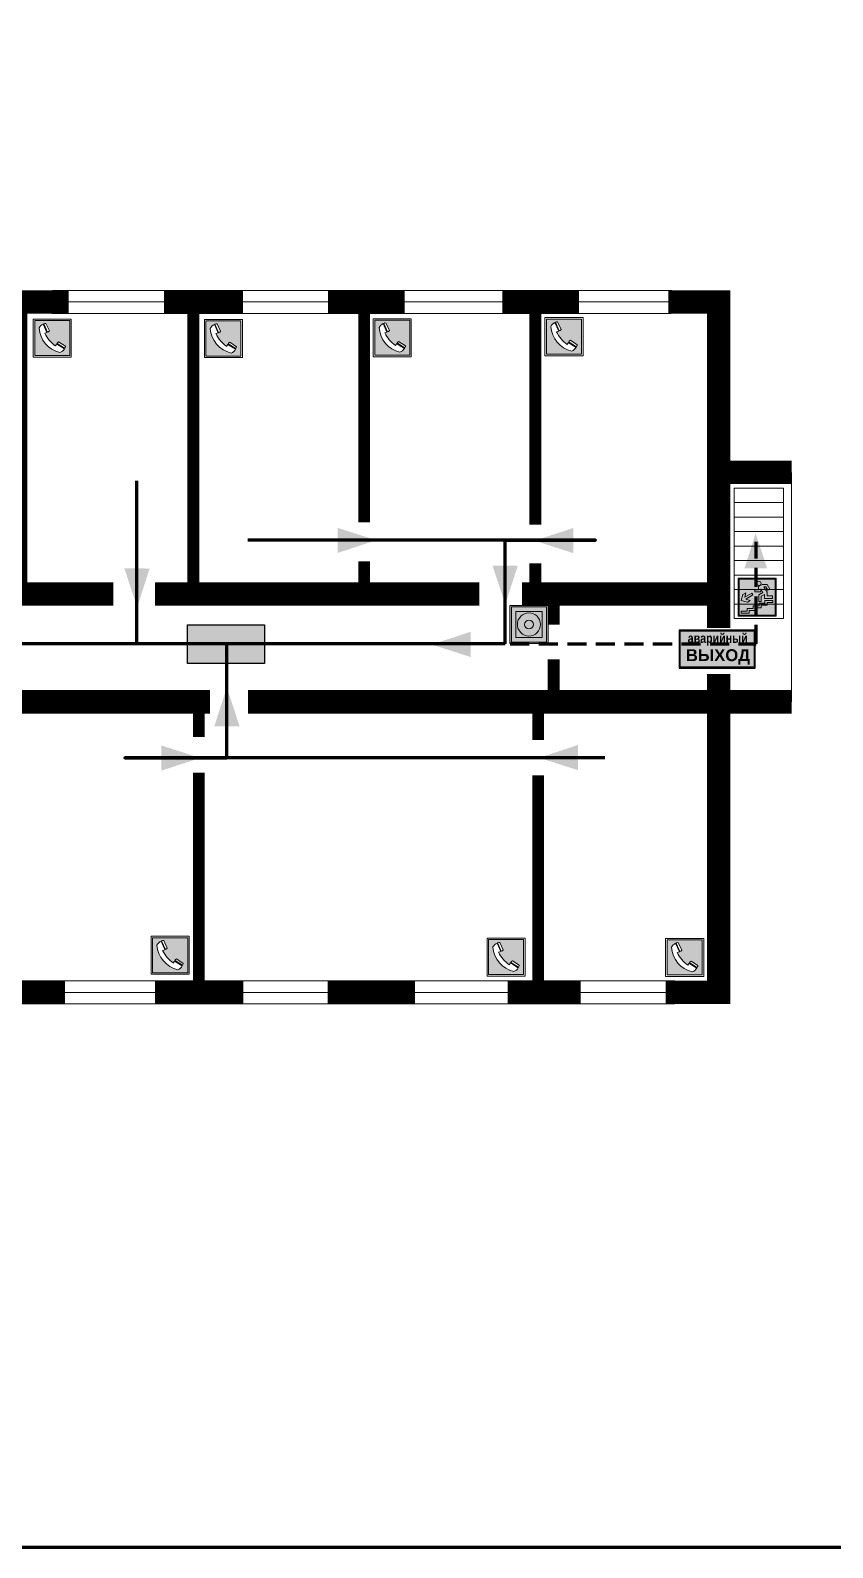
# Model space of a CAD drawing. Header units: millimetres. Extents: x 13810 to 67229, y 12374 to 21950.
# Drawn here: x 23904.8 to 24073.4, y 19082 to 19401 of the extents above; entities that cross this region are included whole.
import ezdxf

# ---------------------------------------------------------------- set-up
doc = ezdxf.new("R2010")
doc.units = ezdxf.units.MM
doc.linetypes.add('{ Wide Dash }', pattern=[12, 4, -2, 4, -2])
doc.layers.add('План_Штампы', color=7, linetype='Continuous')
doc.styles.add('обычный', font='arial.ttf')

# ---------------------------------------------------------------- blocks, each defined once
blk = doc.blocks.new('A$C41C009D9')
at = {"true_color": 0xffffff}
blk.add_hatch(color=7, dxfattribs=at).paths.add_polyline_path([(0, 8), (-16, 8), (-16, 0), (0, 0)])
h = blk.add_hatch(color=126)
h.dxf.hatch_style = 1
h.paths.add_polyline_path([(-15.8, 7.8), (-15.8, 0.2), (-0.2, 0.2), (-0.2, 7.8)])
at = {"color": 126}
for points in [[(-16, 0), (0, 0), (0, 8), (-16, 8)], [(-16, 0), (0, 0), (0, 8), (-16, 8)], [(-15.8, 7.8), (-0.2, 7.8), (-0.2, 0.2), (-15.8, 0.2)]]:
    blk.add_lwpolyline(points, close=True, dxfattribs=at)
at = {"color": 7, "true_color": 0xffffff, "insert": (-15.8, 7.3), "char_height": 2.5, "width": 15.5999, "attachment_point": 1, "style": 'обычный'}
blk.add_mtext('\\pi1.6133;{\\fArial|b1|i0|c204|p34;\\H0.8x;\\W0.8;аварийный\\H1.25x;\\W1;\\P\\pi1.2327;ВЫХОД}', dxfattribs=at)
blk = doc.blocks.new('вниз 3')
at = {"lineweight": 0, "true_color": 0xffffff}
h = blk.add_hatch(color=7, dxfattribs=at)
h.dxf.hatch_style = 1
h.paths.add_polyline_path([(40997.5, -4475.69), (40997.25, -4475.28), (40995.76, -4476.15), (40995.97, -4475.23), (40995.39, -4475.56), (40995.05, -4476.83), (40996.33, -4477.17), (40996.91, -4476.83), (40996, -4476.55)], flags=0)
h.paths.add_polyline_path([(40999.81, -4473.95), (41000.22, -4473.95), (41000.64, -4474.67), (41001.03, -4474.43), (41000.46, -4473.49), (41000.42, -4473.49), (40999.43, -4473.49), (40998.68, -4473.92), (40998.68, -4474.57), (40997.88, -4474.57), (40997.88, -4475), (40999.14, -4475), (40999.14, -4474.43), (40999.14, -4474.38), (40999.59, -4475.15), (40998.72, -4475.67), (40998.72, -4477.06), (40999.24, -4477.06), (40999.24, -4475.96), (40999.95, -4475.56), (40999.95, -4476.43), (41001.61, -4476.43), (41001.61, -4475.88), (41000.47, -4475.88), (41000.47, -4475.12)], flags=0)
h.paths.add_polyline_path([(40999.2, -4473.24, 1), (40998.35, -4473.24, 1)], flags=0)
h.paths.add_polyline_path([(41000.46, -4477.26), (41001.69, -4477.26), (41001.69, -4476.84), (41000.03, -4476.84), (41000.03, -4477.39), (40998.78, -4477.39), (40998.78, -4477.95), (40997.53, -4477.95), (40997.53, -4478.5), (40996.29, -4478.5), (40996.29, -4479.06), (40995.05, -4479.06), (40995.05, -4479.48), (40995.29, -4479.48), (40996.72, -4479.48), (40996.72, -4478.92), (40997.97, -4478.92), (40997.97, -4478.36), (40999.2, -4478.36), (40999.2, -4477.81), (41000.46, -4477.81)], flags=0)
h.paths.add_polyline_path([(41002.37, -4472.17), (40994.37, -4472.17), (40994.37, -4480.17), (41002.37, -4480.17)])
h.paths.add_polyline_path([(41002.16, -4479.96), (40994.57, -4479.96), (40994.57, -4472.37), (41002.16, -4472.37)], flags=16)
h.paths.add_polyline_path([(41001.61, -4475.88), (41001.61, -4476.43), (40999.95, -4476.43), (40999.95, -4475.56), (40999.24, -4475.96), (40999.24, -4477.06), (40998.72, -4477.06), (40998.72, -4475.67), (40999.59, -4475.15), (40999.14, -4474.38), (40999.14, -4474.43), (40999.14, -4475), (40997.88, -4475), (40997.88, -4474.57), (40998.68, -4474.57), (40998.68, -4473.92), (40999.43, -4473.49), (41000.42, -4473.49), (41000.46, -4473.49), (41001.03, -4474.43), (41000.64, -4474.67), (41000.22, -4473.95), (40999.81, -4473.95), (41000.47, -4475.12), (41000.47, -4475.88)], flags=0)
h.paths.add_polyline_path([(41001.69, -4476.84), (41001.69, -4477.26), (41000.46, -4477.26), (41000.46, -4477.81), (40999.2, -4477.81), (40999.2, -4478.36), (40997.97, -4478.36), (40997.97, -4478.92), (40996.72, -4478.92), (40996.72, -4479.48), (40995.05, -4479.48), (40995.05, -4479.06), (40996.29, -4479.06), (40996.29, -4478.5), (40997.53, -4478.5), (40997.53, -4477.95), (40998.78, -4477.95), (40998.78, -4477.39), (41000.03, -4477.39), (41000.03, -4476.84)], flags=0)
h.paths.add_polyline_path([(40998.35, -4473.24, -1), (40999.2, -4473.24, -1)], flags=0)
h.paths.add_polyline_path([(40997.5, -4475.69), (40996, -4476.55), (40996.91, -4476.83), (40996.33, -4477.17), (40995.05, -4476.83), (40995.39, -4475.56), (40995.97, -4475.23), (40995.76, -4476.15), (40997.25, -4475.28)], flags=0)
at = {"lineweight": 0}
h = blk.add_hatch(color=126, dxfattribs=at)
h.dxf.hatch_style = 1
h.paths.add_polyline_path([(41002.16, -4472.37), (40994.57, -4472.37), (40994.57, -4479.96), (41002.16, -4479.96)])
h.paths.add_polyline_path([(40995.97, -4475.23), (40995.76, -4476.15), (40997.25, -4475.28), (40997.5, -4475.69), (40996, -4476.55), (40996.91, -4476.83), (40996.33, -4477.17), (40995.05, -4476.83), (40995.39, -4475.56)], flags=16)
h.paths.add_polyline_path([(40997.88, -4474.57), (40998.68, -4474.57), (40998.68, -4473.92), (40999.43, -4473.49), (41000.42, -4473.49), (41000.46, -4473.49), (41001.03, -4474.43), (41000.64, -4474.67), (41000.22, -4473.95), (40999.81, -4473.95), (41000.47, -4475.12), (41000.47, -4475.88), (41001.61, -4475.88), (41001.61, -4476.43), (40999.95, -4476.43), (40999.95, -4475.56), (40999.24, -4475.96), (40999.24, -4477.06), (40998.72, -4477.06), (40998.72, -4475.67), (40999.59, -4475.15), (40999.14, -4474.38), (40999.14, -4474.43), (40999.14, -4475), (40997.88, -4475)], flags=16)
h.paths.add_polyline_path([(40998.35, -4473.24, -1), (40999.2, -4473.24, -1)], flags=16)
h.paths.add_polyline_path([(40997.53, -4477.95), (40998.78, -4477.95), (40998.78, -4477.39), (41000.03, -4477.39), (41000.03, -4476.84), (41001.69, -4476.84), (41001.69, -4477.26), (41000.46, -4477.26), (41000.46, -4477.81), (40999.2, -4477.81), (40999.2, -4478.36), (40997.97, -4478.36), (40997.97, -4478.92), (40996.72, -4478.92), (40996.72, -4479.48), (40995.05, -4479.48), (40995.05, -4479.06), (40996.29, -4479.06), (40996.29, -4478.5), (40997.53, -4478.5)], flags=16)
at = {"lineweight": 0, "true_color": 0xffffff}
h = blk.add_hatch(color=7, dxfattribs=at)
h.dxf.hatch_style = 1
h.paths.add_polyline_path([(40999.2, -4473.24, 1), (40998.35, -4473.24, 1)])
h.paths.add_polyline_path([(40999.81, -4473.95), (41000.22, -4473.95), (41000.64, -4474.67), (41001.03, -4474.43), (41000.46, -4473.49), (41000.42, -4473.49), (40999.43, -4473.49), (40998.68, -4473.92), (40998.68, -4474.57), (40997.88, -4474.57), (40997.88, -4475), (40999.14, -4475), (40999.14, -4474.43), (40999.14, -4474.38), (40999.59, -4475.15), (40998.72, -4475.67), (40998.72, -4477.06), (40999.24, -4477.06), (40999.24, -4475.96), (40999.95, -4475.56), (40999.95, -4476.43), (41001.61, -4476.43), (41001.61, -4475.88), (41000.47, -4475.88), (41000.47, -4475.12)])
h.paths.add_polyline_path([(40999.2, -4477.81), (41000.46, -4477.81), (41000.46, -4477.26), (41001.69, -4477.26), (41001.69, -4476.84), (41000.03, -4476.84), (41000.03, -4477.39), (40998.78, -4477.39), (40998.78, -4477.95), (40997.53, -4477.95), (40997.53, -4478.5), (40996.29, -4478.5), (40996.29, -4479.06), (40995.05, -4479.06), (40995.05, -4479.48), (40995.29, -4479.48), (40996.72, -4479.48), (40996.72, -4478.92), (40997.97, -4478.92), (40997.97, -4478.36), (40999.2, -4478.36)])
h.paths.add_polyline_path([(40997.5, -4475.69), (40997.25, -4475.28), (40995.76, -4476.15), (40995.97, -4475.23), (40995.39, -4475.56), (40995.05, -4476.83), (40996.33, -4477.17), (40996.91, -4476.83), (40996, -4476.55)])
at = {"color": 126, "lineweight": 0}
for points in [[(40994.37, -4472.17), (41002.37, -4472.17), (41002.37, -4480.17), (40994.37, -4480.17)], [(40994.57, -4472.37), (41002.16, -4472.37), (41002.16, -4479.96), (40994.57, -4479.96)]]:
    blk.add_lwpolyline(points, close=True, dxfattribs=at)
for points in [[(40995.05, -4476.83), (40995.39, -4475.56), (40995.97, -4475.23), (40995.76, -4476.15), (40997.25, -4475.28), (40997.5, -4475.69), (40996, -4476.55), (40996.91, -4476.83), (40996.33, -4477.17), (40995.05, -4476.83)], [(40999.14, -4474.43), (40999.14, -4475), (40997.88, -4475), (40997.88, -4474.57), (40998.68, -4474.57), (40998.68, -4473.92), (40999.43, -4473.49), (41000.42, -4473.49), (41000.46, -4473.49), (41001.03, -4474.43), (41000.64, -4474.67), (41000.22, -4473.95), (40999.81, -4473.95), (41000.47, -4475.12), (41000.47, -4475.88), (41001.61, -4475.88), (41001.61, -4476.43), (40999.95, -4476.43), (40999.95, -4475.56), (40999.24, -4475.96), (40999.24, -4477.06), (40998.72, -4477.06), (40998.72, -4475.67), (40999.59, -4475.15), (40999.14, -4474.38), (40999.14, -4474.43)], [(40995.29, -4479.48), (40995.05, -4479.48), (40995.05, -4479.06), (40996.29, -4479.06), (40996.29, -4478.5), (40997.53, -4478.5), (40997.53, -4477.95), (40998.78, -4477.95), (40998.78, -4477.39), (41000.03, -4477.39), (41000.03, -4476.84), (41001.69, -4476.84), (41001.69, -4477.26), (41000.46, -4477.26), (41000.46, -4477.81), (40999.2, -4477.81), (40999.2, -4478.36), (40997.97, -4478.36), (40997.97, -4478.92), (40996.72, -4478.92), (40996.72, -4479.48), (40995.05, -4479.48)]]:
    blk.add_lwpolyline(points, dxfattribs=at)
blk.add_circle((40998.77, -4473.24), 0.426, dxfattribs=at)
blk = doc.blocks.new('A$C32E8229D')
at = {"true_color": 0xffffff}
blk.add_hatch(color=7, dxfattribs=at).paths.add_polyline_path([(0, 0), (0, -8), (16, -8), (16, 0)])
h = blk.add_hatch(color=126)
h.paths.add_polyline_path([(0.2, -0.2), (15.8, -0.2), (15.8, -7.8), (0.2, -7.8)])
h.paths.add_polyline_path([(13.49, -2.05), (12.08, -2.05), (11.37, -2.63, 0.162397), (11.29, -2.84), (11.29, -3.63), (10.35, -3.63), (10.35, -4.05), (11.68, -4.05), (11.68, -3.48), (12.26, -4.28), (11.29, -5.1), (11.29, -6.78), (11.85, -6.78), (11.85, -5.44), (12.8, -4.64), (12.8, -5.94), (14.46, -5.94), (14.46, -5.39), (13.45, -5.39), (13.45, -3.97), (12.46, -2.59), (13.15, -2.59), (13.69, -3.34), (14.18, -3)], flags=16)
h.paths.add_polyline_path([(10.74, -1.82, 1), (11.8, -1.82, 1)], flags=16)
h.paths.add_polyline_path([(9.39, -3.59), (5.99, -3.59), (6.56, -3.03), (5.91, -3.03), (5.1, -3.83), (5.91, -4.64), (6.56, -4.64), (5.99, -4.09), (9.39, -4.09)], flags=16)
h.paths.add_polyline_path([(4.29, -1.08), (1.72, -1.08), (1.72, -6.6), (4.29, -6.6)], flags=16)
at = {"color": 126}
blk.add_lwpolyline([(16, -8), (0, -8), (0, 0), (16, 0)], close=True, dxfattribs=at)
blk = doc.blocks.new('A$C456E1F9C')
at = {"lineweight": 5}
h = blk.add_hatch(color=242, dxfattribs=at)
h.paths.add_polyline_path([(0.51, -1.47), (0.51, -13.26), (12.29, -13.26), (12.29, -1.47)])
h.paths.add_polyline_path([(5.42, -4.95, -0.254479), (4.78, -5.4), (3.52, -2.53, -0.209735), (4.23, -2.4)], flags=16)
h.paths.add_polyline_path([(8.53, -8.6), (10.87, -10.17), (10.54, -10.76), (8.03, -9.13, -0.192251)], flags=16)
h.paths.add_polyline_path([(4.61, -5.49, 0.005518), (3.87, -5.72, 0.128647), (7.49, -10.01, 0.00809), (7.83, -9.33), (10.47, -10.97, -0.16736), (8.99, -12.25, -0.327862), (1.95, -3.95, -0.166952), (3.36, -2.62)], flags=16)
at = {"color": 242, "lineweight": 5}
for p, q in [((0, -13.77), (0, -0.97)), ((12.8, -0.97), (0, -0.97)), ((4.61, -5.49), (3.36, -2.62)), ((3.52, -2.53), (4.78, -5.4)), ((4.23, -2.4), (5.42, -4.95)), ((12.8, -13.77), (12.8, -0.97)), ((7.83, -9.33), (10.47, -10.97)), ((8.03, -9.13), (10.54, -10.76)), ((10.81, -10.12), (8.53, -8.6)), ((10.8, -10.3), (10.81, -10.12)), ((0, -13.77), (12.8, -13.77)), ((10.54, -10.76), (10.8, -10.3))]:
    blk.add_line(p, q, dxfattribs=at)
blk.add_lwpolyline([(0.51, -1.47), (12.29, -1.47), (12.29, -13.26), (0.51, -13.26)], close=True, dxfattribs=at)
for centre, radius, start, end in [((4.59, -5.34), 2.99, 114.2845, 152.1974), ((11.12, -3.31), 9.19, 183.9915, 256.6009), ((4.02, -3.27), 0.891, 76.3284, 123.7092), ((4.68, -4.59), 0.824, 276.9621, 334.0723), ((14.98, -39.1), 35.17, 107.1487, 108.4135), ((13.86, -0.94), 11.08, 205.5536, 234.8762), ((-13.31, 0.8), 23.44, 332.5487, 334.4027), ((8.94, -9.5), 0.989, 114.4092, 157.9388), ((7.87, -9.46), 3, 291.9291, 329.9329)]:
    blk.add_arc(centre, radius, start, end, dxfattribs=at)
blk = doc.blocks.new('A$C54414219')
at = {"true_color": 0xffffff}
h = blk.add_hatch(color=7, dxfattribs=at)
h.paths.add_polyline_path([(2.39, -9.45), (2.39, -18.3), (11.23, -18.3), (11.23, -9.45)], flags=0)
h.paths.add_polyline_path([(10.71, -13.87, -1), (2.92, -13.87, -1)], flags=0)
h.paths.add_polyline_path([(8.3, -13.87, -1), (5.33, -13.87, -1)], flags=0)
h.paths.add_polyline_path([(0.41, -7.47), (0.41, -20.27), (13.21, -20.27), (13.21, -7.47)])
h.paths.add_polyline_path([(0.92, -19.77), (12.71, -19.77), (12.71, -7.98), (0.92, -7.98)], flags=16)
h.paths.add_polyline_path([(11.23, -9.45), (11.23, -18.3), (2.39, -18.3), (2.39, -9.45)], flags=0)
at = {"lineweight": 5}
h = blk.add_hatch(color=242, dxfattribs=at)
h.paths.add_polyline_path([(12.71, -7.98), (0.92, -7.98), (0.92, -19.77), (12.71, -19.77)])
h.paths.add_polyline_path([(11.23, -18.3), (2.39, -18.3), (2.39, -9.45), (11.23, -9.45)], flags=16)
h.paths.add_polyline_path([(10.71, -13.87, -1), (2.92, -13.87, -1)], flags=0)
h.paths.add_polyline_path([(8.3, -13.87, -1), (5.33, -13.87, -1)], flags=0)
at = {"true_color": 0xffffff}
h = blk.add_hatch(color=7, dxfattribs=at)
h.paths.add_polyline_path([(2.39, -9.45), (2.39, -18.3), (11.23, -18.3), (11.23, -9.45)])
h.paths.add_polyline_path([(10.71, -13.87, -1), (2.92, -13.87, -1)], flags=16)
h.paths.add_polyline_path([(8.3, -13.87, -1), (5.33, -13.87, -1)], flags=0)
at = {"lineweight": 5}
h = blk.add_hatch(color=242, dxfattribs=at)
h.paths.add_polyline_path([(2.92, -13.87, 1), (10.71, -13.87, 1)])
h.paths.add_polyline_path([(8.3, -13.87, -1), (5.33, -13.87, -1)], flags=16)
at = {"color": 242, "lineweight": 5}
for p, q in [((0.41, -20.27), (0.41, -7.47)), ((0.41, -7.47), (13.21, -7.47)), ((0.41, -7.47), (13.21, -7.47)), ((13.21, -20.27), (13.21, -7.47)), ((0.41, -20.27), (13.21, -20.27))]:
    blk.add_line(p, q, dxfattribs=at)
for points in [[(0.92, -7.98), (12.71, -7.98), (12.71, -19.77), (0.92, -19.77)], [(2.39, -9.45), (11.23, -9.45), (11.23, -18.3), (2.39, -18.3)]]:
    blk.add_lwpolyline(points, close=True, dxfattribs=at)
for radius in [3.89, 1.49]:
    blk.add_circle((6.81, -13.87), radius, dxfattribs=at)

msp = doc.modelspace()

# ---------------------------------------------------------------- linework, layer by layer
at = {"color": 2, "lineweight": 100}
msp.add_lwpolyline([(23687.54, 19476.98), (24287.54, 19476.98), (24287.54, 19081.98), (23687.54, 19081.98)], close=True, dxfattribs=at)
at = {"color": 0, "lineweight": 100, "const_width": 4.94}
for points in [[(23901.71, 19343.94), (23912.87, 19343.94)], [(23906.78, 19343.94), (23901.71, 19343.94), (23901.71, 19281.85)], [(23932.84, 19343.94), (23949.51, 19343.94)], [(23967.35, 19343.94), (23983.44, 19343.94)], [(24003.99, 19343.94), (24020.08, 19343.94)], [(24038.89, 19343.94), (24049.45, 19343.94), (24049.45, 19275.37)], [(24064.77, 19308.1), (24049.45, 19308.1)], [(24049.45, 19265.71), (24049.45, 19198.75), (24038.28, 19198.75)], [(23912.09, 19198.75), (23895.39, 19198.75)], [(23949.53, 19198.75), (23931, 19198.75)], [(23985.64, 19198.75), (23967.3, 19198.75)], [(24020.43, 19198.75), (24005.12, 19198.75)]]:
    msp.add_lwpolyline(points, dxfattribs=at)
at = {"color": 0, "lineweight": 0}
for points in [[(24039.59, 19346.32), (23909.44, 19346.32)], [(24038.89, 19343.94), (23908.74, 19343.94)], [(24039.43, 19341.51), (23909.28, 19341.51)], [(24064.77, 19308.1), (24064.77, 19259.86)], [(24040.24, 19201.18), (23807.77, 19201.18)], [(24039.91, 19198.75), (23808.24, 19198.75)], [(24040.14, 19196.36), (23808.9, 19196.36)]]:
    msp.add_lwpolyline(points, dxfattribs=at)
for points, const_width in [([(23939.04, 19289.41), (23939.04, 19343.94)], 2.47), ([(23974.96, 19297.57), (23974.96, 19343.94)], 2.47), ([(24010.91, 19297.11), (24010.91, 19343.48)], 2.47), ([(23939.04, 19283.93), (23939.04, 19289.41)], 2.47), ([(23974.96, 19283.93), (23974.96, 19289.41)], 2.47), ([(24010.91, 19283.48), (24010.91, 19288.95)], 2.47), ([(23922.21, 19282.53), (23862.04, 19282.53)], 4.94), ([(23999.17, 19282.53), (23931.01, 19282.53)], 4.94), ([(24049.41, 19282.53), (24008.13, 19282.53)], 4.94), ([(24014.77, 19282.53), (24014.77, 19276.09)], 2.47), ([(24014.77, 19268.78), (24014.77, 19260.96)], 2.47), ([(23894.03, 19259.86), (23942.55, 19259.86)], 4.94), ([(23940.18, 19252.45), (23940.18, 19259.47)], 2.47), ([(23950.53, 19259.86), (24064.77, 19259.86)], 4.94), ([(24011.49, 19251.84), (24011.49, 19259.77)], 2.47), ([(23940.18, 19199.34), (23940.18, 19244.97)], 2.47), ([(24011.49, 19199.49), (24011.49, 19244.36)], 2.47)]:
    msp.add_lwpolyline(points, dxfattribs=dict(at, const_width=const_width))
at = {"color": 126, "lineweight": 100, "true_color": 0x008754}
for points in [[(23927.14, 19272.03), (23927.14, 19306.3)], [(24004.56, 19272.03), (24004.56, 19293.81), (24023.54, 19293.81), (23950.52, 19293.81)], [(24004.56, 19272.03), (23774.46, 19272.03)], [(24025.55, 19248.06), (23924.62, 19248.06), (23946.06, 19248.06), (23946.06, 19272.03)]]:
    msp.add_lwpolyline(points, dxfattribs=at)
at = {"lineweight": 0}
for points in [[(24063.1, 19304.78), (24052.68, 19304.78), (24052.68, 19301.73), (24063.1, 19301.73)], [(24063.1, 19301.73), (24052.68, 19301.73), (24052.68, 19298.68), (24063.1, 19298.68)], [(24063.1, 19298.68), (24052.68, 19298.68), (24052.68, 19295.64), (24063.1, 19295.64)], [(24063.1, 19295.64), (24052.68, 19295.64), (24052.68, 19292.59), (24063.1, 19292.59)], [(24063.1, 19292.59), (24052.68, 19292.59), (24052.68, 19289.54), (24063.1, 19289.54)], [(24063.1, 19289.54), (24052.68, 19289.54), (24052.68, 19286.49), (24063.1, 19286.49)], [(24063.1, 19286.49), (24052.68, 19286.49), (24052.68, 19283.44), (24063.1, 19283.44)], [(24063.1, 19283.44), (24052.68, 19283.44), (24052.68, 19280.39), (24063.1, 19280.39)], [(24063.1, 19280.39), (24052.68, 19280.39), (24052.68, 19277.34), (24063.1, 19277.34)]]:
    msp.add_lwpolyline(points, close=True, dxfattribs=at)
at = {"color": 126, "linetype": '{ Wide Dash }', "lineweight": 100, "true_color": 0x008754}
msp.add_lwpolyline([(24005.64, 19272.01), (24057.31, 19272.01), (24057.31, 19293.47)], dxfattribs=at)
at = {"layer": 'План_Штампы', "color": 126, "true_color": 0x008754}
for points in [[(23969.35, 19291.14), (23969.36, 19296.44), (23977.49, 19293.82)], [(24018.92, 19296.41), (24018.91, 19291.11), (24010.77, 19293.73)], [(24059.64, 19287.92), (24054.86, 19287.93), (24057.22, 19295.27)], [(24001.92, 19288.48), (24007.22, 19288.48), (24004.6, 19280.34)], [(23924.55, 19287.89), (23929.85, 19287.88), (23927.24, 19279.75)], [(23997.29, 19274.57), (23997.29, 19269.27), (23989.15, 19271.89)], [(23948.76, 19254.72), (23943.46, 19254.72), (23946.08, 19262.86)], [(23932.33, 19245.37), (23932.33, 19250.67), (23940.47, 19248.05)], [(24019.88, 19250.77), (24019.87, 19245.47), (24011.74, 19248.08)]]:
    msp.add_solid(points, dxfattribs=at)

# ---------------------------------------------------------------- block references
at = {"xscale": 0.625, "yscale": 0.625, "zscale": 0.625}
for name, p in [('A$C456E1F9C', (23905.39, 19340.93)), ('A$C456E1F9C', (23941.37, 19340.85)), ('A$C456E1F9C', (23976.85, 19341.01)), ('A$C456E1F9C', (24012.94, 19341.24)), ('A$C54414219', (24005.32, 19284.78)), ('A$C456E1F9C', (23930.17, 19211.16)), ('A$C456E1F9C', (24000.78, 19210.76)), ('A$C456E1F9C', (24038.3, 19210.7))]:
    msp.add_blockref(name, p, dxfattribs=at)
at = {"color": 126, "true_color": 0x008754}
msp.add_blockref('вниз 3', (-16940.85, 23758), dxfattribs=at)
msp.add_blockref('A$C41C009D9', (24057.13, 19266.94))
at = {"layer": 'План_Штампы', "color": 126, "true_color": 0x008754, "xscale": 1.012510887696, "yscale": 1.012510887696, "zscale": 1.012510887696, "rotation": 359.9978653237145}
msp.add_blockref('A$C32E8229D', (23937.79, 19276.01), dxfattribs=at)

doc.saveas('drawing.dxf')
